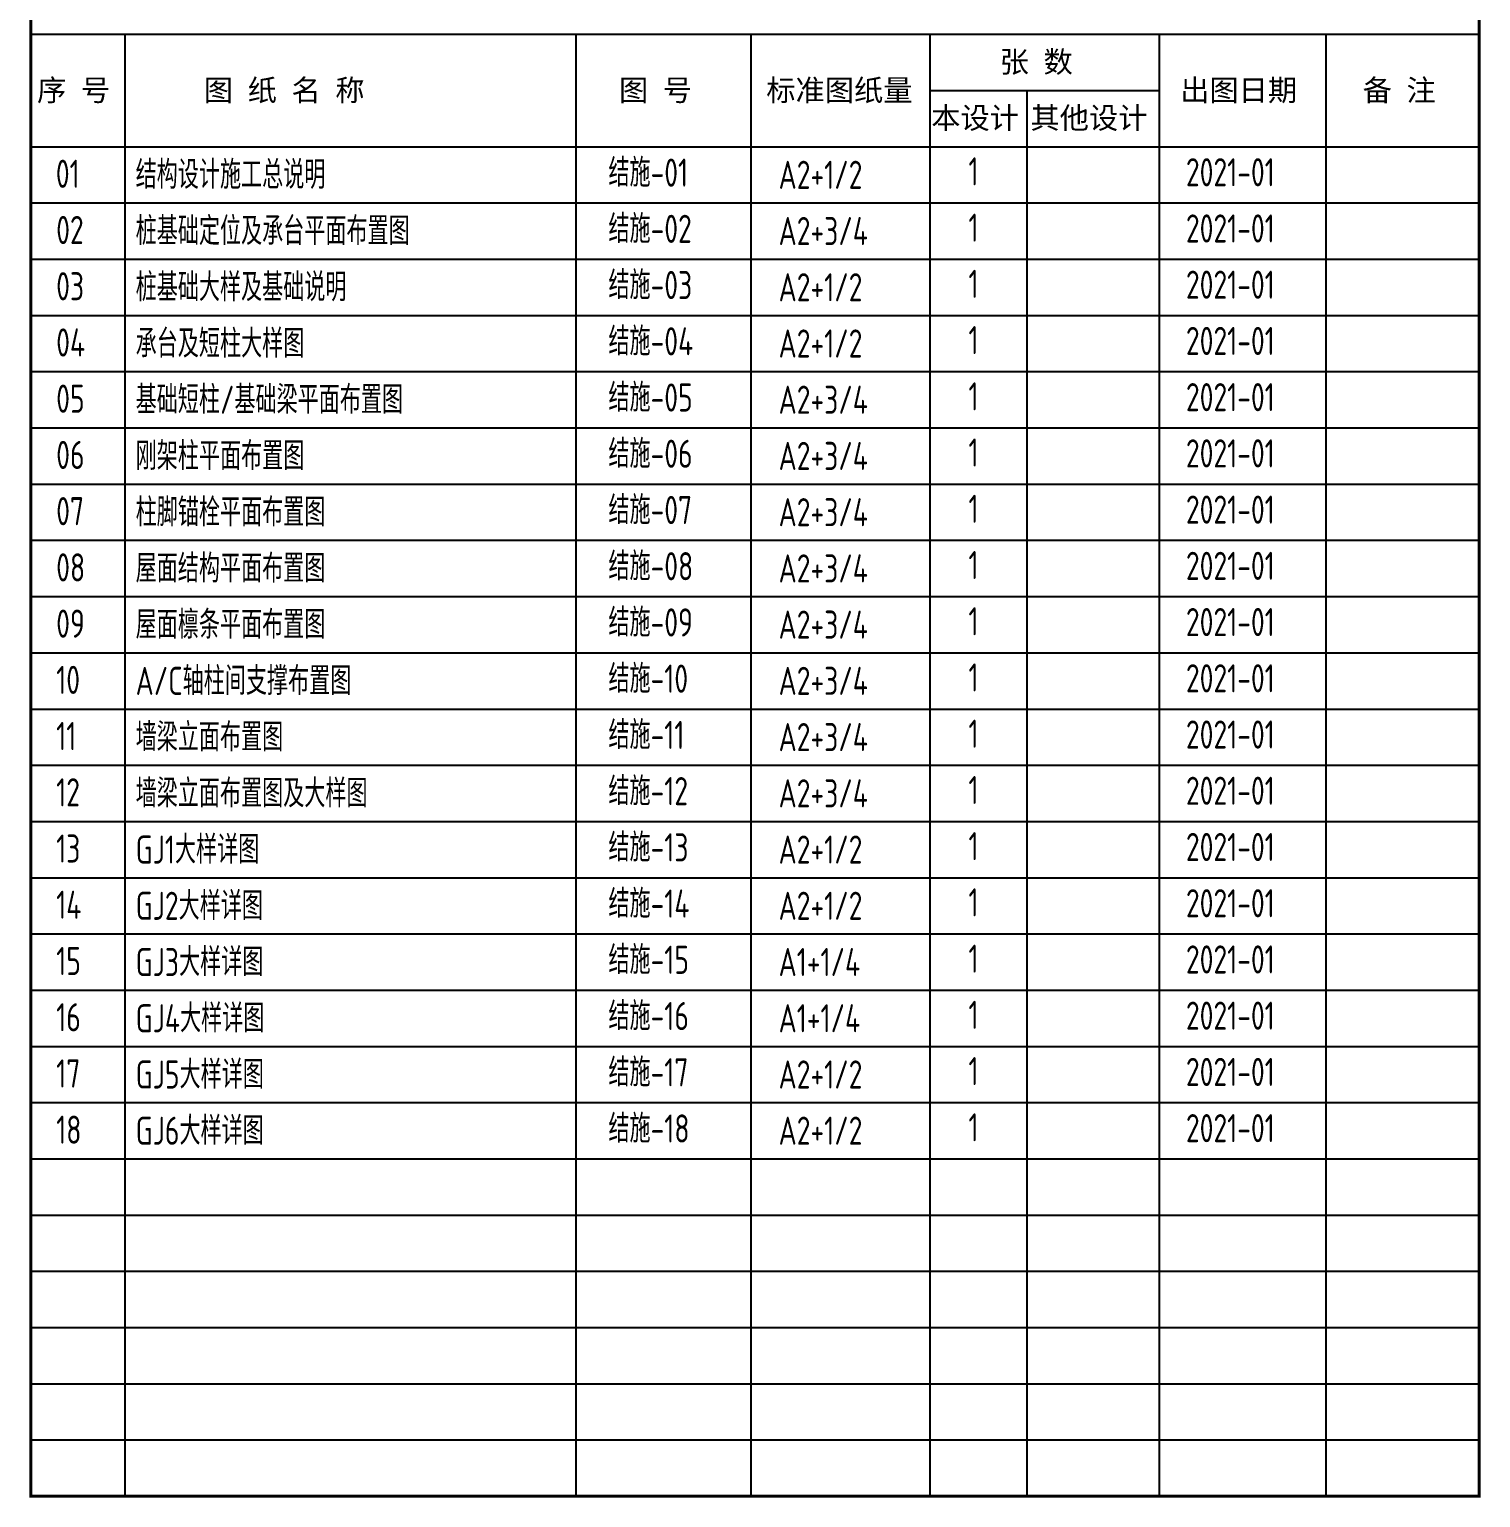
# Model space of a CAD drawing. Extents: x -3102990 to -851544, y -5293060 to -2540151.
# Drawn here: x -2805289 to -2753659, y -2689666 to -2637443 of the extents above; entities that cross this region are included whole.
import ezdxf

# ---------------------------------------------------------------- set-up
doc = ezdxf.new("R2010")
doc.units = 0
doc.header["$LTSCALE"] = 1000
doc.layers.get('0').update_dxf_attribs({"linetype": 'CONTINUOUS'})
doc.layers.add('PUB_TEXT', color=7, linetype='CONTINUOUS')
doc.layers.add('TEXT', color=7, linetype='CONTINUOUS')
doc.styles.add('-黑体', font='simhei.ttf')
doc.styles.add('TSSD_Rein', font='Tssdeng.shx', dxfattribs={"width": 0.75, "bigfont": 'hztxt.shx'})

msp = doc.modelspace()

# ---------------------------------------------------------------- linework, layer by layer
for p, q in [((-2805238.76, -2630902.4), (-2805238.76, -2689616.46)), ((-2753708.94, -2630902.4), (-2753708.94, -2689616.46)), ((-2805238.76, -2637616.46), (-2753708.94, -2637616.46)), ((-2801891.37, -2637616.46), (-2801891.37, -2689616.46)), ((-2785844.51, -2637616.46), (-2785844.51, -2689616.46)), ((-2779622.23, -2637616.46), (-2779622.23, -2689616.46)), ((-2773251.57, -2637616.46), (-2773251.57, -2689616.46)), ((-2765098.61, -2637616.46), (-2765098.61, -2689616.46)), ((-2759162.47, -2637616.46), (-2759162.47, -2689616.46)), ((-2773251.57, -2639616.46), (-2765098.61, -2639616.46)), ((-2769807.95, -2639616.46), (-2769807.95, -2689616.46)), ((-2805238.76, -2641616.46), (-2753708.94, -2641616.46)), ((-2805238.76, -2643616.46), (-2753708.94, -2643616.46)), ((-2805238.76, -2645616.46), (-2753708.94, -2645616.46)), ((-2805238.76, -2647616.46), (-2753708.94, -2647616.46)), ((-2805238.76, -2649616.46), (-2753708.94, -2649616.46)), ((-2805238.76, -2651616.46), (-2753708.94, -2651616.46)), ((-2805238.76, -2653616.46), (-2753708.94, -2653616.46)), ((-2805238.76, -2655616.46), (-2753708.94, -2655616.46)), ((-2805238.76, -2657616.46), (-2753708.94, -2657616.46)), ((-2805238.76, -2659616.46), (-2753708.94, -2659616.46)), ((-2805238.76, -2661616.46), (-2753708.94, -2661616.46)), ((-2805238.76, -2663616.46), (-2753708.94, -2663616.46)), ((-2805238.76, -2665616.46), (-2753708.94, -2665616.46)), ((-2805238.76, -2667616.46), (-2753708.94, -2667616.46)), ((-2805238.76, -2669616.46), (-2753708.94, -2669616.46)), ((-2805238.76, -2671616.46), (-2753708.94, -2671616.46)), ((-2805238.76, -2673616.46), (-2753708.94, -2673616.46)), ((-2805238.76, -2675616.46), (-2753708.94, -2675616.46)), ((-2805238.76, -2677616.46), (-2753708.94, -2677616.46)), ((-2805238.76, -2679616.46), (-2753708.94, -2679616.46)), ((-2805238.76, -2681616.46), (-2753708.94, -2681616.46)), ((-2805238.76, -2683616.46), (-2753708.94, -2683616.46)), ((-2805238.76, -2685616.46), (-2753708.94, -2685616.46)), ((-2805238.76, -2687616.46), (-2753708.94, -2687616.46)), ((-2805238.76, -2689616.46), (-2753708.94, -2689616.46))]:
    msp.add_line(p, q)
at = {"color": 4, "const_width": 100}
msp.add_lwpolyline([(-2805238.76, -2630902.4), (-2753708.94, -2630902.4), (-2753708.94, -2689616.46), (-2805238.76, -2689616.46), (-2805238.76, -2630902.4)], dxfattribs=at)

# ---------------------------------------------------------------- texts
at = {"layer": 'PUB_TEXT', "style": '-黑体'}
for s, p in [('张 数', (-2770768.43, -2638976.68)), ('序 号', (-2805014.34, -2639987.02)), ('图 纸 名 称', (-2799081.33, -2639987.02)), ('图 号', (-2784312.39, -2639987.02)), ('标准图纸量', (-2779071.17, -2639987.02)), ('出图日期', (-2764349.02, -2639987.02)), ('备 注', (-2757855.11, -2639987.02)), ('本设计', (-2773203.14, -2640972.7)), ('其他设计', (-2769674.55, -2640972.7))]:
    msp.add_text(s, height=762.517, dxfattribs=at).set_placement(p)
at = {"layer": 'TEXT', "style": 'TSSD_Rein', "width": 0.75}
for s, p in [('结施-01', (-2784688.42, -2643037.51)), ('1', (-2771880.62, -2642994.98)), ('01', (-2804346.5, -2643079.51)), ('2021-01', (-2764143.24, -2643024.38)), ('02', (-2804334.07, -2645079.51)), ('结施-02', (-2784688.42, -2645037.51)), ('1', (-2771880.62, -2644994.98)), ('2021-01', (-2764143.24, -2645024.38)), ('03', (-2804334.07, -2647079.51)), ('结施-03', (-2784688.42, -2647037.51)), ('1', (-2771880.62, -2646994.98)), ('2021-01', (-2764143.24, -2647024.38)), ('04', (-2804334.07, -2649079.51)), ('结施-04', (-2784688.42, -2649037.51)), ('1', (-2771880.62, -2648994.98)), ('2021-01', (-2764143.24, -2649024.38)), ('05', (-2804334.07, -2651079.51)), ('结施-05', (-2784688.42, -2651037.51)), ('1', (-2771880.62, -2650994.98)), ('2021-01', (-2764143.24, -2651024.38)), ('06', (-2804334.07, -2653079.51)), ('结施-06', (-2784688.42, -2653037.51)), ('1', (-2771880.62, -2652994.98)), ('2021-01', (-2764143.24, -2653024.38)), ('结施-07', (-2784688.42, -2655037.51)), ('1', (-2771880.62, -2654994.98)), ('07', (-2804334.07, -2655079.51)), ('2021-01', (-2764143.24, -2655024.38)), ('08', (-2804334.07, -2657079.51)), ('结施-08', (-2784688.42, -2657037.51)), ('1', (-2771880.62, -2656994.98)), ('2021-01', (-2764143.24, -2657024.38)), ('09', (-2804334.07, -2659079.51)), ('结施-09', (-2784688.42, -2659037.51)), ('1', (-2771880.62, -2658994.98)), ('2021-01', (-2764143.24, -2659024.38)), ('10', (-2804334.07, -2661079.51)), ('结施-10', (-2784688.42, -2661037.51)), ('1', (-2771880.62, -2660994.98)), ('2021-01', (-2764143.24, -2661024.38)), ('11', (-2804334.07, -2663079.51)), ('结施-11', (-2784688.42, -2663037.51)), ('1', (-2771880.62, -2662994.98)), ('2021-01', (-2764143.24, -2663024.38)), ('结施-12', (-2784688.42, -2665037.51)), ('12', (-2804334.07, -2665079.51)), ('1', (-2771880.62, -2664994.98)), ('2021-01', (-2764143.24, -2665024.38)), ('结施-13', (-2784688.42, -2667037.51)), ('1', (-2771880.62, -2666994.98)), ('2021-01', (-2764143.24, -2667024.38)), ('13', (-2804334.07, -2667079.51)), ('14', (-2804334.07, -2669079.51)), ('结施-14', (-2784688.42, -2669037.51)), ('1', (-2771880.62, -2668994.98)), ('2021-01', (-2764143.24, -2669024.38)), ('15', (-2804334.07, -2671079.51)), ('结施-15', (-2784688.42, -2671037.51)), ('1', (-2771880.62, -2670994.98)), ('2021-01', (-2764143.24, -2671024.38)), ('16', (-2804334.07, -2673079.51)), ('结施-16', (-2784688.42, -2673037.51)), ('1', (-2771880.62, -2672994.98)), ('2021-01', (-2764143.24, -2673024.38)), ('17', (-2804334.07, -2675079.51)), ('结施-17', (-2784688.42, -2675037.51)), ('1', (-2771880.62, -2674994.98)), ('2021-01', (-2764143.24, -2675024.38)), ('结施-18', (-2784688.42, -2677037.51)), ('18', (-2804334.07, -2677079.51)), ('1', (-2771880.62, -2676994.98)), ('2021-01', (-2764143.24, -2677024.38))]:
    msp.add_text(s, height=1000, dxfattribs=at).set_placement(p)
at = {"layer": 'TEXT', "char_height": 1000, "width": 21606.0606, "attachment_point": 4, "style": 'TSSD_Rein'}
for s, insert in [('结构设计施工总说明', (-2801507.53, -2642616.46)), ('A2+1/2', (-2778632.5, -2642616.46)), ('桩基础定位及承台平面布置图', (-2801507.53, -2644616.46)), ('A2+3/4', (-2778632.5, -2644616.46)), ('桩基础大样及基础说明', (-2801507.53, -2646616.46)), ('A2+1/2', (-2778632.5, -2646616.46)), ('承台及短柱大样图', (-2801507.53, -2648616.46)), ('A2+1/2', (-2778632.5, -2648616.46)), ('基础短柱/基础梁平面布置图', (-2801507.53, -2650616.46)), ('A2+3/4', (-2778632.5, -2650616.46)), ('刚架柱平面布置图', (-2801507.53, -2652616.46)), ('A2+3/4', (-2778632.5, -2652616.46)), ('柱脚锚栓平面布置图', (-2801507.53, -2654616.46)), ('A2+3/4', (-2778632.5, -2654616.46)), ('屋面结构平面布置图', (-2801507.53, -2656616.46)), ('A2+3/4', (-2778632.5, -2656616.46)), ('屋面檩条平面布置图', (-2801507.53, -2658616.46)), ('A2+3/4', (-2778632.5, -2658616.46)), ('A/C轴柱间支撑布置图', (-2801507.53, -2660616.46)), ('A2+3/4', (-2778632.5, -2660616.46)), ('墙梁立面布置图', (-2801507.53, -2662616.46)), ('A2+3/4', (-2778632.5, -2662616.46)), ('墙梁立面布置图及大样图', (-2801507.53, -2664616.46)), ('A2+3/4', (-2778632.5, -2664616.46)), ('GJ1大样详图', (-2801507.53, -2666616.46)), ('A2+1/2', (-2778632.5, -2666616.46)), ('GJ2大样详图', (-2801507.53, -2668616.46)), ('A2+1/2', (-2778632.5, -2668616.46)), ('GJ3大样详图', (-2801507.53, -2670616.46)), ('A1+1/4', (-2778632.5, -2670616.46)), ('GJ4大样详图', (-2801507.53, -2672616.46)), ('A1+1/4', (-2778632.5, -2672616.46)), ('GJ5大样详图', (-2801507.53, -2674616.46)), ('A2+1/2', (-2778632.5, -2674616.46)), ('GJ6大样详图', (-2801507.53, -2676616.46)), ('A2+1/2', (-2778632.5, -2676616.46))]:
    msp.add_mtext(s, dxfattribs=dict(at, insert=insert))

doc.saveas('drawing.dxf')
